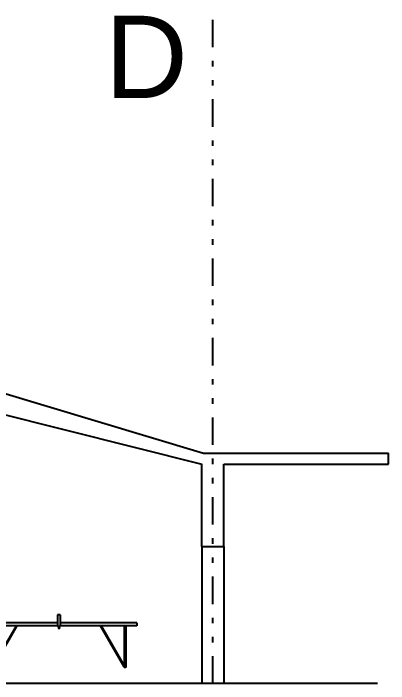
# Model space of a CAD drawing. Header units: inches. Extents: x 21 to 132, y 19 to 196.
# Drawn here: x 100.01 to 106.85, y 47.57 to 59.78 of the extents above; entities that cross this region are included whole.
import ezdxf

# ---------------------------------------------------------------- set-up
doc = ezdxf.new("R2010")
doc.units = ezdxf.units.IN
doc.header["$MEASUREMENT"] = 0
doc.linetypes.add('DIVIDE', pattern=[1.25, 0.5, -0.25, 0, -0.25, 0, -0.25])
for name, color, linetype in [('ax', 40, 'DIVIDE'), ('fur', 253, 'Continuous'), ('inwall', 41, 'Continuous'), ('wall', 7, 'Continuous')]:
    doc.layers.add(name, color=color, linetype=linetype)
doc.styles.get("Standard").update_dxf_attribs({"font": 'arial.ttf'})

# ---------------------------------------------------------------- blocks, each defined once
blk = doc.blocks.new('Pingpong02')
for p, q in [((-124.5, 96), (-124.5, 75)), ((-119.5, 96), (-124.5, 96)), ((-119.5, 96), (-119.5, 75)), ((-124.5, 81), (-264, 81)), ((-264, 81), (-264, 76)), ((-124.5, 76), (-264, 76)), ((-244, 76), (-244, 0)), ((-241, 1.1), (-197.8, 76)), ((-241, 4.1), (-199.5, 76)), ((-241, 76), (-241, 0)), ((-124.5, 75), (-119.5, 75)), ((-122.3, 75), (-122.3, 72)), ((-121.8, 75), (-121.8, 72)), ((20, 81), (-119.5, 81)), ((20, 76), (-119.5, 76)), ((-3, 1.1), (-46.2, 76)), ((-3, 4.1), (-44.5, 76)), ((-3, 76), (-3, 0)), ((0, 76), (0, 0)), ((20, 81), (20, 76)), ((-123.5, 72), (-120.5, 72)), ((-123.5, 72), (-123.5, 71.5)), ((-123.5, 71.5), (-120.5, 71.5)), ((-120.5, 72), (-120.5, 71.5)), ((-241, 0), (-244, 0)), ((0, 0), (-3, 0))]:
    blk.add_line(p, q)

msp = doc.modelspace()

# ---------------------------------------------------------------- linework, layer by layer
at = {"layer": 'ax'}
msp.add_line((103.64941, 47.56601), (103.64941, 59.78144), dxfattribs=at)
at = {"layer": 'inwall', "color": 8}
for p, q in [((103.44941, 50.06601), (103.44941, 47.56601)), ((103.84941, 50.06601), (103.84941, 47.56601))]:
    msp.add_line(p, q, dxfattribs=at)
at = {"layer": 'wall'}
for p, q in [((93.52633, 54.75063), (103.47877, 51.76601)), ((93.44941, 54.06601), (103.44941, 51.56601)), ((103.47877, 51.76601), (106.84941, 51.76601)), ((106.84941, 51.56601), (106.84941, 51.76601)), ((103.44941, 50.06601), (103.44941, 51.56601)), ((103.84941, 50.06601), (103.84941, 51.56601)), ((103.84941, 51.56601), (106.84941, 51.56601)), ((103.44941, 50.06601), (103.84941, 50.06601)), ((106.64941, 47.56601), (50.24941, 47.56601))]:
    msp.add_line(p, q, dxfattribs=at)

# ---------------------------------------------------------------- block references
at = {"layer": 'fur', "xscale": 0.01, "yscale": 0.01, "zscale": 0.01}
msp.add_blockref('Pingpong02', (102.06312, 47.86166), dxfattribs=at)

# ---------------------------------------------------------------- texts
at = {"layer": 'ax', "insert": (101.6786, 59.73965), "char_height": 1.5, "attachment_point": 1}
msp.add_mtext_dynamic_manual_height_columns('D', width=1.4771699, gutter_width=1, heights=[0], dxfattribs=at)

doc.saveas('drawing.dxf')
